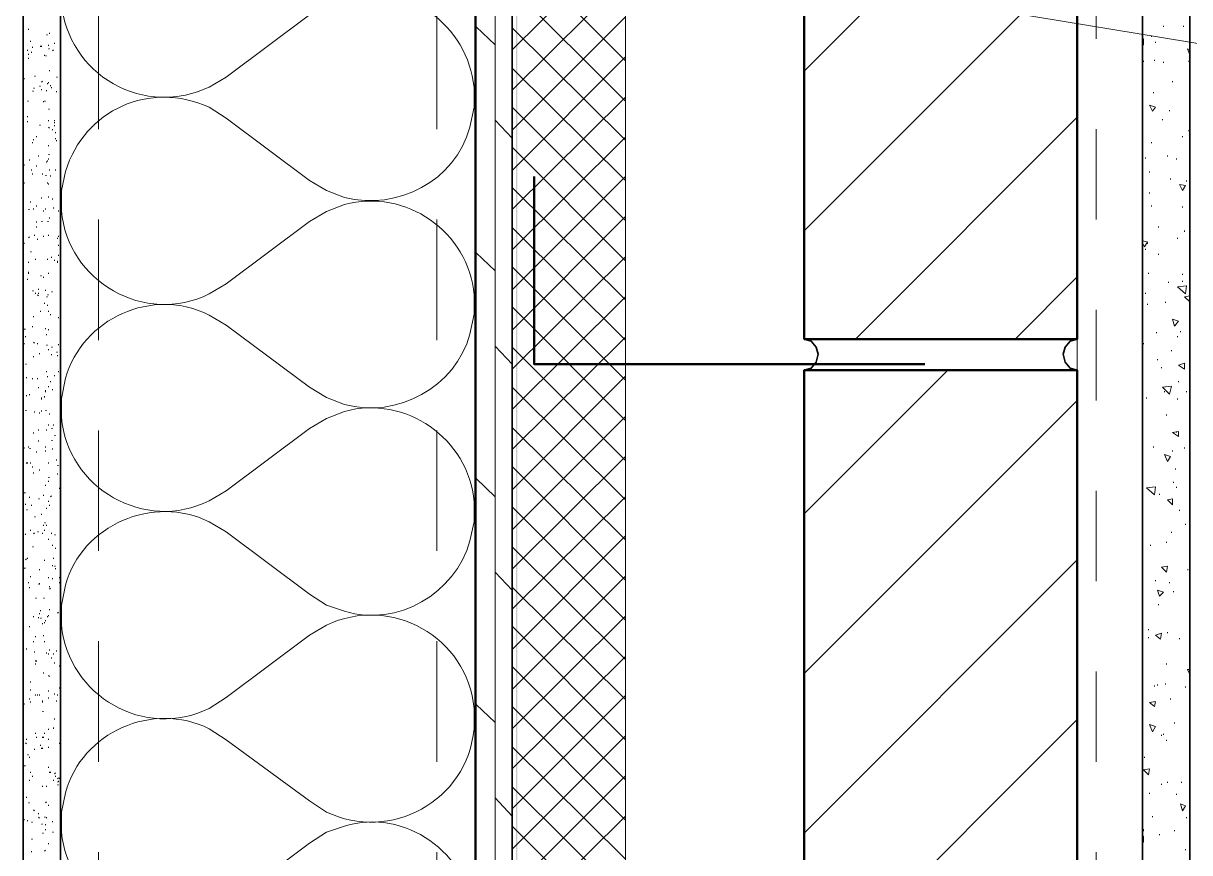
# Model space of a CAD drawing. Header units: inches. Extents: x 5 to 516, y -193 to 129.
# Drawn here: x 77.502 to 78.793, y -185.096 to -184.179 of the extents above; entities that cross this region are included whole.
import ezdxf

# ---------------------------------------------------------------- set-up
doc = ezdxf.new("R2010")
doc.units = ezdxf.units.IN
doc.header["$MEASUREMENT"] = 0
doc.linetypes.add('PDF_IMPORT', pattern=[1, 0.8, -0.2])
doc.layers.add('PDF8_Geometry', color=7, linetype='Continuous')
doc.layers.add('PDF8_Solid Fills', color=7, linetype='Continuous')

msp = doc.modelspace()

# ---------------------------------------------------------------- hatches: boundary and pattern name
at = {"layer": 'PDF8_Solid Fills', "transparency": 33554559}
msp.add_hatch(color=256, dxfattribs=at).paths.add_polyline_path([(78.0487701, -188.5757832), (78.0444044, -188.5757832), (78.0444044, -189.8902278), (78.0488489, -189.8857834), (78.0488487, -171.2291155), (78.0477376, -171.2291155)])

# ---------------------------------------------------------------- linework, layer by layer
at = {"layer": 'PDF8_Geometry', "lineweight": 35}
for points in [[(78.0021816, -189.8957837), (78.0021816, -171.2291155), (78.0432928, -171.2291155), (78.0432928, -189.8957837)], [(77.5021816, -189.854672), (77.5021816, -177.2702266), (77.5432927, -177.2702266), (77.5432927, -189.854672)], [(78.7932923, -180.6046713), (78.7932923, -189.3957831), (78.74107, -189.3957831), (78.74107, -180.6046713)]]:
    msp.add_lwpolyline(points, close=True, dxfattribs=at)
at = {"layer": 'PDF8_Geometry', "lineweight": 15}
for points in [[(78.0032938, -189.8957831), (78.0032938, -171.229115)], [(78.024403, -189.8957831), (78.024403, -171.229115)], [(78.3666248, -184.2313387), (78.6688471, -183.9291165)], [(78.0432922, -184.2080052), (78.1688478, -184.0835607)], [(78.1688483, -184.2202269), (78.0432928, -184.0946714)], [(78.1655163, -184.095783), (81.64885, -184.6691164), (82.14885, -184.6691164)], [(78.3666248, -184.408005), (78.6688471, -184.1057827)], [(78.0432922, -184.2524495), (78.1688478, -184.1280051)], [(78.1688483, -184.2646718), (78.0432928, -184.1391163)], [(78.0432922, -184.2968939), (78.1688478, -184.1713383)], [(77.507739, -184.1846714), (77.507739, -184.1857825)], [(77.5310723, -184.190227), (77.5310723, -184.1891159)], [(78.024403, -184.2024499), (78.0032918, -184.1824499)], [(78.1688483, -184.3080051), (78.0432928, -184.1835606)], [(78.7644023, -184.1824495), (78.7644023, -184.1813384)], [(78.7866281, -184.1824495), (78.7866281, -184.1813384)], [(77.5099612, -184.1991158), (77.5099612, -184.1980048)], [(77.527739, -184.1913381), (77.5288501, -184.1913381)], [(77.5299612, -184.202449), (77.5299612, -184.2035604)], [(77.5366279, -184.201338), (77.5366279, -184.2002269)], [(78.742181, -184.1957829), (78.7410699, -184.1957829)], [(78.742181, -184.1957832), (78.742181, -184.2024499), (78.7410699, -184.2024499)], [(78.7510695, -184.1935602), (78.7510695, -184.1924491)], [(78.7555138, -184.2002272), (78.7555138, -184.1991161)], [(77.5066278, -184.2091157), (77.5066278, -184.2080046)], [(77.507739, -184.2124492), (77.507739, -184.2135602)], [(77.5110723, -184.210227), (77.5110723, -184.2113381)], [(77.5121834, -184.2057825), (77.5121834, -184.2046714)], [(77.5210723, -184.2046714), (77.5210723, -184.2035604)], [(77.5221834, -184.2035604), (77.5221834, -184.2046714)], [(77.5255167, -184.2146713), (77.5255167, -184.2135602)], [(77.5266279, -184.2146713), (77.527739, -184.2146713)], [(77.5310723, -184.2068936), (77.5299612, -184.2068936)], [(77.5355167, -184.2080046), (77.5344056, -184.2091157)], [(78.0432922, -184.3413388), (78.1688478, -184.2157832)], [(78.7932923, -184.2135605), (78.79107, -184.2068939)], [(78.7932923, -184.2080052), (78.79107, -184.2068941)], [(77.507739, -184.2168937), (77.507739, -184.2180048)], [(78.1688483, -184.3524494), (78.0432928, -184.228005)], [(78.742181, -184.221338), (78.742181, -184.2202269)], [(78.7544061, -184.2202269), (78.7544061, -184.2191158)], [(78.7644023, -184.2224491), (78.7644023, -184.2213379)], [(78.7921801, -184.221338), (78.7921801, -184.2202269)], [(77.5032945, -184.240227), (77.5032945, -184.2391159)], [(77.5144056, -184.2368935), (77.5155168, -184.2368935)], [(77.5310723, -184.2313381), (77.5310723, -184.2302268)], [(77.5388501, -184.2380048), (77.5399612, -184.2380048)], [(77.5121834, -184.2535603), (77.5132945, -184.2535603)], [(77.5144056, -184.2502268), (77.5132945, -184.2502268)], [(77.5210723, -184.2480047), (77.5199612, -184.2480047)], [(77.5232945, -184.2424491), (77.5221834, -184.2435602)], [(77.5221834, -184.2524492), (77.5221834, -184.2513379)], [(77.527739, -184.2535603), (77.527739, -184.2524492)], [(77.5288501, -184.2457826), (77.5288501, -184.2446715)], [(77.5299612, -184.2446715), (77.5299612, -184.2435602)], [(77.5321834, -184.2468936), (77.5321834, -184.2480047)], [(77.5332945, -184.2502268), (77.5332945, -184.2491158)], [(77.5388501, -184.2535603), (77.5388501, -184.2546714)], [(78.774403, -184.2435604), (78.774403, -184.2424493)], [(77.5066278, -184.2646713), (77.507739, -184.2646713)], [(77.5244056, -184.2657826), (77.5244056, -184.2646713)], [(77.5266279, -184.2646713), (77.5255167, -184.2646713)], [(78.0432922, -184.3846715), (78.1688478, -184.260227)], [(78.7532939, -184.2557827), (78.7532939, -184.2546716)], [(77.5021834, -184.2791157), (77.5021834, -184.2780046)], [(77.5310723, -184.2735604), (77.5299612, -184.2735604)], [(77.707739, -184.2713383), (77.7266279, -184.2835605), (77.8188501, -184.3524494), (77.837739, -184.3635605), (77.857739, -184.3713383)], [(78.1688483, -184.3968943), (78.0432928, -184.2713388)], [(78.7555138, -184.2713382), (78.7488471, -184.269116)], [(78.755515, -184.271338), (78.7521817, -184.2757825), (78.7488484, -184.2691158)], [(78.771071, -184.2757825), (78.771071, -184.2746714)], [(77.5066278, -184.2824492), (77.5066278, -184.2813381)], [(77.5066278, -184.2868937), (77.5066278, -184.2880048)], [(77.5210723, -184.291338), (77.5199612, -184.291338)], [(77.5299612, -184.2868937), (77.5299612, -184.2857824)], [(77.5366279, -184.2868937), (77.5366279, -184.2857824)], [(77.5366279, -184.2891158), (77.5366279, -184.2880048)], [(77.5366279, -184.291338), (77.5366279, -184.292449)], [(78.0432922, -184.3057824), (78.0244033, -184.2857824)], [(78.4232926, -184.5280046), (78.6688482, -184.2824491)], [(78.7632946, -184.2857832), (78.7632946, -184.2846721)], [(77.5166279, -184.3046713), (77.5166279, -184.3035603)], [(77.5299612, -184.2935604), (77.5310723, -184.2946714)], [(77.5344056, -184.2968936), (77.5344056, -184.2957825)], [(77.537739, -184.3002271), (77.537739, -184.2991157)], [(77.537739, -184.3068935), (77.537739, -184.3057824)], [(78.0432922, -184.4291164), (78.1688478, -184.3046719)], [(78.7855159, -184.3046713), (78.7855159, -184.3035602)], [(78.7921801, -184.2980049), (78.7921801, -184.2968938)], [(77.5121834, -184.311338), (77.5121834, -184.3102269)], [(77.5132945, -184.3080048), (77.5132945, -184.3068935)], [(77.5299612, -184.3146715), (77.5299612, -184.3135601)], [(77.5388501, -184.3091159), (77.5388501, -184.3080048)], [(78.1688483, -184.4413381), (78.0432928, -184.3157825)], [(78.7510695, -184.3113383), (78.7510695, -184.3102272)], [(77.5021834, -184.3235603), (77.5021834, -184.3224492)], [(77.5088501, -184.330227), (77.5088501, -184.3291159)], [(77.5188501, -184.3246714), (77.5188501, -184.3257824)], [(77.527739, -184.3324491), (77.527739, -184.331338)], [(77.5288501, -184.330227), (77.5288501, -184.331338)], [(77.5310723, -184.3235603), (77.5299612, -184.3235603)], [(77.5299612, -184.3291159), (77.5299612, -184.3280048)], [(78.7444054, -184.3280048), (78.7444054, -184.3268937)], [(78.7688466, -184.3257827), (78.7688466, -184.3246716)], [(78.7788473, -184.3291159), (78.7788473, -184.3280048)], [(77.5032945, -184.3346712), (77.5032945, -184.3357826)], [(77.5110723, -184.3402269), (77.5110723, -184.3413379)], [(77.5121834, -184.3457825), (77.5121834, -184.3446714)], [(77.5166279, -184.3368937), (77.5166279, -184.3357826)], [(77.5232945, -184.3457825), (77.5232945, -184.3446714)], [(77.5310723, -184.3413379), (77.5310723, -184.3402269)], [(77.537739, -184.3402269), (77.537739, -184.3413379)], [(77.5488501, -184.3424494), (77.5444056, -184.3635605), (77.5444056, -184.3857828)], [(78.7488496, -184.3435609), (78.7488496, -184.3424498)], [(77.5032945, -184.3557826), (77.5032945, -184.3546713)], [(77.527739, -184.3468935), (77.5266279, -184.3468935)], [(77.5288501, -184.3557826), (77.5288501, -184.3546713)], [(77.5299612, -184.3568937), (77.5299612, -184.3557826)], [(77.5321834, -184.3468935), (77.5321834, -184.3480046)], [(78.0032938, -184.3491162), (78.0021827, -184.346894)], [(78.0432922, -184.4735607), (78.1688478, -184.3480051)], [(78.7721831, -184.3513384), (78.7721831, -184.3502272)], [(78.788848, -184.3580048), (78.7821813, -184.3568936)], [(78.7888493, -184.3580051), (78.7855159, -184.3635606), (78.7821826, -184.356894)], [(78.7899602, -184.3535605), (78.7899602, -184.3524494)], [(77.5299612, -184.3713381), (77.5299612, -184.370227)], [(77.5432945, -184.3680046), (77.5432945, -184.3668936)], [(78.1688483, -184.4846719), (78.0432928, -184.3602275)], [(78.7488496, -184.3668938), (78.7488496, -184.3657827)], [(77.5099612, -184.3768937), (77.5099612, -184.3757824)], [(77.5132945, -184.3846715), (77.5132945, -184.3835604)], [(77.5166279, -184.381338), (77.5166279, -184.3802269)], [(77.5221834, -184.3724492), (77.5221834, -184.3713381)], [(77.5266279, -184.3846715), (77.5266279, -184.3835604)], [(77.5344056, -184.3735602), (77.5344056, -184.3724492)], [(77.5355167, -184.3824491), (77.5355167, -184.3835604)], [(77.857739, -184.3791158), (77.837739, -184.3868936), (77.8188501, -184.3980047)], [(78.7510695, -184.3813383), (78.7510695, -184.3802272)], [(78.7855159, -184.3824493), (78.7855159, -184.3813382)], [(77.507739, -184.3846715), (77.5088501, -184.3846715)], [(77.5244056, -184.3868936), (77.5244056, -184.3857825)], [(77.5310723, -184.3946713), (77.5310723, -184.3935603)], [(77.5410723, -184.3868936), (77.5410723, -184.3857825)], [(78.0432922, -184.518005), (78.1688478, -184.3924495)], [(77.5166279, -184.3991159), (77.5166279, -184.3980048)], [(77.5166279, -184.4046715), (77.5166279, -184.4035602)], [(77.5221834, -184.3980048), (77.5232945, -184.3980048)], [(77.5299612, -184.3980048), (77.5288501, -184.3980048)], [(77.707739, -184.478005), (77.7266279, -184.4668939), (77.8188501, -184.398005)], [(78.1688483, -184.5291163), (78.0432928, -184.4046718)], [(78.7588504, -184.4046718), (78.7588504, -184.4035607)], [(78.7877358, -184.4091161), (78.7877358, -184.4080049)], [(77.5021834, -184.420227), (77.5021834, -184.4213381)], [(77.5032945, -184.4224491), (77.5032945, -184.4213381)], [(77.5088501, -184.4146714), (77.507739, -184.4157825)], [(77.5144056, -184.4135603), (77.5144056, -184.4124493)], [(77.517739, -184.4180046), (77.517739, -184.4168935)], [(77.5244056, -184.4146714), (77.5244056, -184.4135603)], [(77.5299612, -184.4135603), (77.5299612, -184.4124493)], [(77.5399612, -184.4168935), (77.5399612, -184.4157825)], [(77.5410723, -184.4146714), (77.5410723, -184.4135603)], [(78.7466252, -184.4202273), (78.7410697, -184.4191162)], [(78.7466265, -184.4202276), (78.7432932, -184.4257832), (78.7410709, -184.4213387)], [(78.7466252, -184.4224494), (78.7466252, -184.4213383)], [(78.7799595, -184.4168935), (78.7799595, -184.4157824)], [(77.5110723, -184.4313379), (77.5099612, -184.4313379)], [(77.5410723, -184.4246713), (77.5410723, -184.4235602)], [(77.5410723, -184.4346714), (77.5410723, -184.4357825)], [(78.024403, -184.4524499), (78.0032918, -184.4324499)], [(78.7444054, -184.4291164), (78.7444054, -184.4280053)], [(78.7588504, -184.4346717), (78.7588504, -184.4335606)], [(78.7932923, -184.4357828), (78.7932923, -184.4346717)], [(77.507739, -184.4435602), (77.507739, -184.4424492)], [(77.5155168, -184.440227), (77.5155168, -184.439116)], [(77.5288501, -184.440227), (77.5288501, -184.439116)], [(77.5332945, -184.4380046), (77.5332945, -184.4368935)], [(77.5366279, -184.4413381), (77.5366279, -184.440227)], [(77.5399612, -184.4435602), (77.5399612, -184.4424492), (77.5399612, -184.4413381)], [(78.0432922, -184.5613383), (78.1688478, -184.4368939)], [(78.1688483, -184.5735606), (78.0432928, -184.448005)], [(77.507739, -184.4535604), (77.507739, -184.4546715), (77.507739, -184.4557825)], [(77.5210723, -184.4580046), (77.5221834, -184.4580046)], [(77.5244056, -184.4591157), (77.5244056, -184.4602271)], [(77.5299612, -184.4546715), (77.5299612, -184.4557825)], [(78.59996, -184.5280046), (78.6688489, -184.4591157)], [(78.7477374, -184.4557831), (78.7477374, -184.454672)], [(78.7855159, -184.4568941), (78.7855159, -184.455783)], [(77.5066278, -184.4624492), (77.5066278, -184.4613381)], [(77.5188501, -184.4735601), (77.5188501, -184.4724491)], [(77.5266279, -184.4746715), (77.5266279, -184.4735601)], [(78.7699588, -184.4657827), (78.7699588, -184.4646716)], [(78.7899591, -184.4691161), (78.788848, -184.478005), (78.7799591, -184.4702272)], [(78.7899602, -184.4691159), (78.7799602, -184.470227)], [(78.7855159, -184.4646716), (78.7855159, -184.4635605)], [(77.5132945, -184.4746715), (77.5121834, -184.4746715)], [(77.5155168, -184.4780047), (77.5155168, -184.4768936)], [(77.517739, -184.4791158), (77.5188501, -184.4802268)], [(77.5188501, -184.4768936), (77.5188501, -184.4780047)], [(77.5288501, -184.4813382), (77.527739, -184.4813382)], [(77.5299612, -184.4791158), (77.5288501, -184.4791158)], [(77.5344056, -184.4757826), (77.5332945, -184.4757826)], [(77.9966279, -184.5224492), (78.0010723, -184.5002269), (78.0010723, -184.4791158)], [(78.0432922, -184.6057826), (78.1688478, -184.4813382)], [(78.7444054, -184.478005), (78.7444054, -184.4768939)], [(78.7666267, -184.4880051), (78.7666267, -184.486894)], [(78.7932923, -184.4802277), (78.7877367, -184.4813388)], [(78.7932923, -184.4868941), (78.7877367, -184.4813385)], [(78.788848, -184.4824498), (78.788848, -184.4813387)], [(77.5210723, -184.4980047), (77.5210723, -184.4968936)], [(77.5255167, -184.4880048), (77.5255167, -184.4891159)], [(77.5288501, -184.491338), (77.5288501, -184.490227)], [(77.5299612, -184.4968936), (77.5299612, -184.4980047)], [(78.1688483, -184.6180049), (78.0432928, -184.4924494)], [(78.7466252, -184.4902273), (78.7466252, -184.4891161)], [(77.5132945, -184.5035603), (77.5132945, -184.5024493)], [(77.5321834, -184.5013379), (77.5321834, -184.5002269)], [(77.5410723, -184.5035603), (77.5410723, -184.5046714)], [(77.707739, -184.5013381), (77.7266279, -184.5124492), (77.8188501, -184.5813381), (77.837739, -184.5924492), (77.857739, -184.600227)], [(78.7810717, -184.5080054), (78.774405, -184.5057832)], [(78.7810719, -184.5080052), (78.7766274, -184.5135608), (78.7744052, -184.505783)], [(77.5032945, -184.5168937), (77.5044056, -184.5168937)], [(77.5044056, -184.5246714), (77.5044056, -184.5257825)], [(77.5121834, -184.5146713), (77.5121834, -184.5135602)], [(77.5266279, -184.5168937), (77.5266279, -184.5157826)], [(77.527739, -184.5235604), (77.527739, -184.5224493)], [(77.5299612, -184.5168937), (77.5299612, -184.5180048)], [(77.5432945, -184.5191158), (77.5432945, -184.5180048)], [(78.756626, -184.5213382), (78.756626, -184.5202271)], [(78.7799595, -184.5257825), (78.7799595, -184.5246714)], [(78.7832915, -184.5202272), (78.7832915, -184.5191161)], [(77.5032945, -184.5335602), (77.5032945, -184.5324492)], [(77.5132945, -184.5313381), (77.5144056, -184.5324492)], [(77.517739, -184.5335602), (77.517739, -184.5324492)], [(77.5288501, -184.5346713), (77.527739, -184.5346713)], [(77.5332945, -184.5368937), (77.5344056, -184.5368937)], [(77.5410723, -184.5346713), (77.5410723, -184.5335602)], [(77.5432945, -184.5313381), (77.5432945, -184.530227)], [(78.0432922, -184.5557824), (78.0244033, -184.5357824)], [(78.0432922, -184.6502275), (78.1688478, -184.5257831)], [(78.1688483, -184.6624493), (78.0432928, -184.5368937)], [(78.742181, -184.5335605), (78.742181, -184.5324494)], [(77.5132945, -184.5480047), (77.5132945, -184.5468936)], [(77.5199612, -184.5446715), (77.5199612, -184.5435604)], [(77.5299612, -184.5391159), (77.5299612, -184.5402269)], [(77.5332945, -184.5457825), (77.5332945, -184.5446715)], [(77.5388501, -184.5424491), (77.5399612, -184.5424491)], [(77.5399612, -184.5457825), (77.5399612, -184.5468936)], [(78.7577382, -184.5513381), (78.7577382, -184.550227)], [(78.7732908, -184.5413386), (78.7732908, -184.5402274)], [(77.5055167, -184.5557824), (77.5044056, -184.5557824)], [(77.527739, -184.5646715), (77.527739, -184.5635602)], [(77.5410723, -184.5635602), (77.5410723, -184.5646715)], [(78.3666248, -184.721338), (78.5255137, -184.5624491)], [(78.7621824, -184.5602272), (78.7621824, -184.5591161)], [(78.7877358, -184.5546713), (78.7810691, -184.5568936)], [(78.7877358, -184.5546716), (78.7877358, -184.5613383), (78.7810691, -184.5568939)], [(77.5055167, -184.5702268), (77.5055167, -184.5713382)], [(77.5121834, -184.5724492), (77.5121834, -184.5713382)], [(77.517739, -184.5724492), (77.517739, -184.5713382)], [(77.5288501, -184.5702268), (77.5288501, -184.5691158)], [(77.5321834, -184.5757824), (77.5321834, -184.5746714)], [(77.5366279, -184.5680047), (77.5366279, -184.5691158)], [(77.5488501, -184.5713381), (77.5444056, -184.5935603), (77.5444056, -184.6146714)], [(78.0432922, -184.6946713), (78.1688478, -184.5691157)], [(78.7810717, -184.5757827), (78.7810717, -184.5746716)], [(77.5088501, -184.5902269), (77.5088501, -184.5891158)], [(77.5188501, -184.5824491), (77.5188501, -184.5813381)], [(77.5266279, -184.5868937), (77.5266279, -184.5857826), (77.5266279, -184.5846713)], [(77.5299612, -184.5813381), (77.5299612, -184.580227)], [(77.5344056, -184.5846713), (77.5344056, -184.5835602)], [(78.1688483, -184.7057831), (78.0432928, -184.5813386)], [(78.7732908, -184.580227), (78.7632908, -184.5813381)], [(78.7732932, -184.5802272), (78.771071, -184.5891161), (78.7632932, -184.5813383)], [(78.7655145, -184.586894), (78.7655145, -184.5857828)], [(78.7899602, -184.586894), (78.7899602, -184.5857828)], [(77.5055167, -184.5902269), (77.5055167, -184.5913379)], [(77.5221834, -184.5946714), (77.5221834, -184.5935604), (77.5221834, -184.5924493)], [(77.5255167, -184.5924493), (77.5255167, -184.5913379)], [(78.0032938, -184.5991162), (78.0021827, -184.596894)], [(78.3666248, -184.8980054), (78.6688471, -184.5957832)], [(78.745513, -184.5935609), (78.745513, -184.5924498)], [(78.7799595, -184.594672), (78.7799595, -184.5935609)], [(77.5044056, -184.6068937), (77.5055167, -184.6068937)], [(77.5144056, -184.6091158), (77.5144056, -184.6080048)], [(77.5199612, -184.6102269), (77.5199612, -184.6091158)], [(77.5221834, -184.6080048), (77.5221834, -184.6068937)], [(77.527739, -184.6068937), (77.5266279, -184.6068937)], [(77.5310723, -184.611338), (77.5310723, -184.6102269)], [(77.857739, -184.608005), (77.837739, -184.6157828), (77.8188501, -184.6268939)], [(78.0432922, -184.7391162), (78.1688478, -184.6135606)], [(78.7677389, -184.6124496), (78.7677389, -184.6113385)], [(77.5188501, -184.6280048), (77.5188501, -184.6291159)], [(77.527739, -184.6291159), (77.527739, -184.6280048)], [(77.5299612, -184.6235603), (77.5299612, -184.6224492)], [(77.5344056, -184.6268937), (77.5332945, -184.6268937)], [(77.5355167, -184.6224492), (77.5355167, -184.6235603)], [(77.707739, -184.7068936), (77.7266279, -184.6957825), (77.8188501, -184.6268936)], [(78.1688483, -184.7502269), (78.0432928, -184.6257824)], [(77.5132945, -184.6324491), (77.5132945, -184.631338)], [(77.5188501, -184.6413382), (77.5188501, -184.6402268)], [(77.5344056, -184.6402268), (77.5332945, -184.6402268)], [(77.5366279, -184.6346715), (77.537739, -184.6346715)], [(78.7810717, -184.630227), (78.7810717, -184.6357826), (78.774405, -184.6313381)], [(78.7810717, -184.6302272), (78.774405, -184.6313383)], [(78.7788473, -184.6313383), (78.7788473, -184.6302272)], [(77.5032945, -184.6491159), (77.5032945, -184.6480048)], [(77.507739, -184.6480048), (77.507739, -184.6468935)], [(77.5099612, -184.6491159), (77.5088501, -184.6491159)], [(77.5166279, -184.6535602), (77.5166279, -184.6524491)], [(77.5266279, -184.6480048), (77.5266279, -184.6468935)], [(77.5266279, -184.6524491), (77.5266279, -184.651338)], [(77.5344056, -184.650227), (77.5344056, -184.6491159)], [(78.7532939, -184.6480054), (78.7532939, -184.6468943)], [(78.774403, -184.6524497), (78.774403, -184.6513386)], [(78.7877358, -184.6491165), (78.7877358, -184.6480054)], [(77.5055167, -184.6657825), (77.5055167, -184.6646714)], [(77.5066278, -184.6646714), (77.5066278, -184.6657825)], [(77.5099612, -184.6657825), (77.5099612, -184.6646714)], [(77.5299612, -184.6657825), (77.5299612, -184.6646714)], [(77.5388501, -184.6624493), (77.5388501, -184.6613382)], [(78.0432922, -184.7824495), (78.1688478, -184.658005)], [(78.7721799, -184.6580048), (78.7688466, -184.6635603), (78.7655132, -184.6557826)], [(78.7721831, -184.658005), (78.7655165, -184.6557828)], [(77.5121834, -184.670227), (77.5121834, -184.6691159)], [(77.5132945, -184.6768937), (77.5132945, -184.6757826)], [(77.5199612, -184.6735602), (77.5199612, -184.6724491)], [(77.5410723, -184.6680046), (77.5399612, -184.6680046)], [(77.5399612, -184.6780048), (77.5399612, -184.6768937)], [(78.1688483, -184.7946718), (78.0432928, -184.6691162)], [(78.7777396, -184.6724494), (78.7777396, -184.6713383)], [(77.5266279, -184.6902271), (77.5266279, -184.689116)], [(77.5299612, -184.681338), (77.5310723, -184.681338)], [(77.5299612, -184.6857825), (77.5299612, -184.6846714)], [(77.5421834, -184.6924492), (77.5421834, -184.6935603)], [(77.5432945, -184.6868936), (77.5432945, -184.6857825), (77.5432945, -184.6846714)], [(78.024403, -184.7024499), (78.0032918, -184.6824499)], [(78.7555138, -184.6913381), (78.7455138, -184.6924492)], [(78.7555172, -184.6913383), (78.7544061, -184.7002272), (78.7455172, -184.6924494)], [(78.7755152, -184.6868939), (78.7755152, -184.6857827)], [(78.7788473, -184.6924492), (78.7788473, -184.6913381)], [(77.5032945, -184.6980048), (77.5044056, -184.6980048)], [(77.5088501, -184.7035604), (77.5088501, -184.7024491)], [(77.5199612, -184.7046715), (77.5188501, -184.7046715)], [(77.5244056, -184.701338), (77.5244056, -184.7002269)], [(77.5332945, -184.701338), (77.5321834, -184.7024491)], [(78.0432922, -184.8268938), (78.1688478, -184.7024494)], [(78.759958, -184.7002272), (78.759958, -184.6991161)], [(78.774403, -184.7046718), (78.774403, -184.7113384), (78.7688475, -184.7057829)], [(78.774403, -184.704672), (78.7688475, -184.7057831)], [(77.5044056, -184.7113381), (77.5044056, -184.7102271)], [(77.5066278, -184.7168938), (77.5055167, -184.7168938)], [(77.5110723, -184.7124492), (77.5110723, -184.7113381)], [(77.527739, -184.7146713), (77.527739, -184.7157824)], [(77.5299612, -184.7080047), (77.5299612, -184.7068936)], [(77.5310723, -184.7113381), (77.5310723, -184.7124492)], [(77.9966279, -184.7513384), (78.0010723, -184.7302273), (78.0010723, -184.708005)], [(78.1688483, -184.8391161), (78.0432928, -184.7135605)], [(78.7821839, -184.7180048), (78.7821839, -184.7168937)], [(77.5144056, -184.7246715), (77.5155168, -184.7246715)], [(77.5221834, -184.7224491), (77.5221834, -184.721338)], [(77.5266279, -184.7313382), (77.5255167, -184.7313382)], [(77.707739, -184.7302273), (77.7266279, -184.7413384), (77.8188501, -184.8102273), (77.837739, -184.8224495), (77.857739, -184.8291162)], [(77.5044056, -184.7435602), (77.5044056, -184.7446715)], [(77.5099612, -184.740227), (77.5099612, -184.7391159)], [(77.5144056, -184.7424491), (77.5132945, -184.7435602)], [(77.5188501, -184.7413381), (77.517739, -184.7413381)], [(77.5232945, -184.7424491), (77.5232945, -184.7435602)], [(77.5244056, -184.7346714), (77.5244056, -184.7335603)], [(77.5255167, -184.740227), (77.5255167, -184.7391159)], [(77.527739, -184.7346714), (77.527739, -184.7335603)], [(77.5332945, -184.7435602), (77.5332945, -184.7424491)], [(77.537739, -184.7446715), (77.5366279, -184.7446715)], [(78.7732908, -184.7424494), (78.7732908, -184.7413383)], [(78.788848, -184.7335609), (78.788848, -184.7324498)], [(77.5132945, -184.7580046), (77.5121834, -184.7580046)], [(77.5299612, -184.7502269), (77.5299612, -184.7491158)], [(77.5344056, -184.7568936), (77.5344056, -184.7557825)], [(78.0432922, -184.8713387), (78.1688478, -184.7457832)], [(78.1688483, -184.8824494), (78.0432928, -184.7580049)], [(78.7499618, -184.7568938), (78.7499618, -184.7557827)], [(78.7677389, -184.7535606), (78.7677389, -184.7524495)], [(77.5066278, -184.7702269), (77.5066278, -184.771338)], [(77.5355167, -184.771338), (77.5355167, -184.7702269)], [(77.537739, -184.760227), (77.537739, -184.759116)], [(77.5044056, -184.7813381), (77.5032945, -184.7813381)], [(77.5055167, -184.771338), (77.5044056, -184.7724493)], [(77.5199612, -184.7835603), (77.5199612, -184.7824492)], [(77.5255167, -184.7735604), (77.5255167, -184.7724493)], [(77.5344056, -184.7791157), (77.5344056, -184.7780047)], [(77.5366279, -184.7791157), (77.537739, -184.7791157)], [(77.537739, -184.7824492), (77.537739, -184.7813381)], [(78.3666248, -185.0746717), (78.6688471, -184.7724495)], [(78.7688466, -184.7791163), (78.7621799, -184.7802274)], [(78.76885, -184.7791166), (78.7677389, -184.7857832), (78.7621833, -184.7802277)], [(78.7910724, -184.7835605), (78.7910724, -184.7824494)], [(77.5099612, -184.791338), (77.5099612, -184.7902269)], [(77.5299612, -184.791338), (77.5299612, -184.7924491)], [(77.5344056, -184.7935604), (77.5344056, -184.7924491)], [(77.5421834, -184.7924491), (77.5421834, -184.791338)], [(77.5432945, -184.7957826), (77.5432945, -184.7946715)], [(78.0432922, -184.8057824), (78.0244033, -184.7857824)], [(78.0432922, -184.9157825), (78.1688478, -184.7902269)], [(78.7555138, -184.7957828), (78.7555138, -184.7946717)], [(77.507739, -184.7980047), (77.507739, -184.7968936)], [(77.5088501, -184.8035603), (77.5088501, -184.8024492)], [(77.5199612, -184.7980047), (77.5199612, -184.7991158), (77.5188501, -184.7991158)], [(77.5310723, -184.8013382), (77.5310723, -184.8024492)], [(77.5321834, -184.8035603), (77.5310723, -184.8046714)], [(77.5421834, -184.7980047), (77.5421834, -184.7968936)], [(77.5488501, -184.8002273), (77.5444056, -184.8224495), (77.5444056, -184.8446717)], [(78.1688483, -184.9268943), (78.0432928, -184.8024498)], [(78.7644023, -184.8080051), (78.7577356, -184.8057829)], [(78.7644025, -184.8080049), (78.759958, -184.8124494), (78.7577358, -184.8057827)], [(78.771071, -184.798005), (78.771071, -184.7968939)], [(78.7755152, -184.8080051), (78.7755152, -184.806894)], [(77.5155168, -184.8146715), (77.5166279, -184.8146715)], [(77.5255167, -184.8146715), (77.5244056, -184.8146715)], [(78.7588504, -184.8224496), (78.7588504, -184.8213384)], [(77.5132945, -184.8357826), (77.5132945, -184.8346713)], [(77.5199612, -184.8324492), (77.5199612, -184.8313381)], [(77.5210723, -184.8280049), (77.5210723, -184.829116)], [(77.5288501, -184.8346713), (77.5288501, -184.8357826)], [(77.5299612, -184.8335602), (77.5299612, -184.8346713)], [(77.5310723, -184.8280049), (77.5310723, -184.8268935)], [(77.5410723, -184.830227), (77.5399612, -184.8313381)], [(78.0432922, -184.9591163), (78.1688478, -184.8346719)], [(77.5088501, -184.8457825), (77.5088501, -184.8468936)], [(77.5188501, -184.8368937), (77.5188501, -184.8357826)], [(77.5221834, -184.8368937), (77.5210723, -184.8368937)], [(77.5232945, -184.8435604), (77.5232945, -184.8424493)], [(77.5255167, -184.841338), (77.5255167, -184.8424493)], [(77.5266279, -184.8402269), (77.5266279, -184.8391158)], [(77.8377361, -184.8446719), (77.8188472, -184.855783)], [(78.0032938, -184.8491163), (78.0021827, -184.846894)], [(78.1688483, -184.971338), (78.0432928, -184.8457825)], [(77.5155168, -184.8580048), (77.5155168, -184.8568937)], [(77.5244056, -184.8568937), (77.5244056, -184.8557827)], [(77.707739, -184.9368939), (77.7266279, -184.9246717), (77.8188501, -184.8557828)], [(78.7477374, -184.8502273), (78.7477374, -184.8491162)], [(78.7477374, -184.8591159), (78.7477374, -184.8580047)], [(78.7621813, -184.8535603), (78.7610702, -184.8602269), (78.7555147, -184.8557825)], [(78.7621824, -184.8535605), (78.7555158, -184.8557828)], [(78.7688466, -184.8535605), (78.7688466, -184.8524494)], [(78.7821839, -184.8602269), (78.7821839, -184.8591158)], [(77.5055167, -184.8713382), (77.5055167, -184.8702271)], [(77.5132945, -184.8624491), (77.5132945, -184.8635604)], [(77.5144056, -184.8746713), (77.5144056, -184.8735603)], [(77.5255167, -184.8635604), (77.5255167, -184.8624491)], [(77.5310723, -184.8713382), (77.5310723, -184.8724492)], [(77.5388501, -184.8724492), (77.5388501, -184.8735603)], [(77.5155168, -184.8846715), (77.5155168, -184.8835604)], [(77.5155168, -184.8880047), (77.5155168, -184.8868936)], [(77.5166279, -184.8846715), (77.5166279, -184.8835604)], [(77.527739, -184.8757824), (77.527739, -184.8746713)], [(77.5299612, -184.8757824), (77.5299612, -184.8768938)], [(77.5332945, -184.881338), (77.5332945, -184.880227)], [(77.5355167, -184.8757824), (77.5355167, -184.8768938)], [(77.5366279, -184.8857826), (77.5366279, -184.8868936)], [(78.0432922, -185.0035607), (78.1688478, -184.8791162)], [(78.7677389, -184.8880047), (78.7677389, -184.8868936)], [(77.5021834, -184.8935603), (77.5021834, -184.8924493)], [(77.5244056, -184.8980049), (77.5244056, -184.8968935)], [(77.5421834, -184.8902268), (77.5421834, -184.8891158)], [(78.1688483, -185.0157829), (78.0432928, -184.8902274)], [(78.7932923, -184.8935606), (78.79107, -184.8935606)], [(78.7932923, -184.8991165), (78.79107, -184.8935609)], [(77.5099612, -184.9080047), (77.5099612, -184.9068937)], [(77.5299612, -184.900227), (77.5310723, -184.9013381)], [(78.7544061, -184.9124493), (78.7544061, -184.9113382)], [(78.7577382, -184.9113382), (78.7577382, -184.9102271)], [(78.7666267, -184.9102272), (78.7666267, -184.909116)], [(78.788848, -184.9135604), (78.788848, -184.9124492)], [(77.5088501, -184.9257826), (77.5088501, -184.9268937)], [(77.5099612, -184.9157825), (77.5099612, -184.9168936)], [(77.5155168, -184.9224492), (77.5155168, -184.9213381)], [(77.517739, -184.9224492), (77.517739, -184.9213381)], [(77.5199612, -184.9224492), (77.5199612, -184.9213381)], [(77.5299612, -184.9180046), (77.5299612, -184.9168936)], [(77.5299612, -184.9246713), (77.5299612, -184.9257826)], [(77.5366279, -184.9213381), (77.5366279, -184.920227)], [(77.5399612, -184.9224492), (77.5399612, -184.9213381)], [(77.5421834, -184.9146714), (77.5421834, -184.9135603)], [(78.0432922, -185.048005), (78.1688478, -184.9224494)], [(78.7721831, -184.9268943), (78.7721831, -184.9257832)], [(77.5021834, -184.9291158), (77.5021834, -184.9280048)], [(77.5032945, -184.9324493), (77.5032945, -184.931338)], [(77.5099612, -184.9302269), (77.5099612, -184.9291158)], [(77.5232945, -184.9302269), (77.5232945, -184.9291158), (77.5232945, -184.9280048)], [(77.5388501, -184.9291158), (77.5388501, -184.9280048)], [(78.0010694, -184.9580053), (78.0010694, -184.9368941)], [(78.0010723, -184.9591165), (78.0010723, -184.9380053)], [(78.024403, -184.9524499), (78.0032918, -184.9324499)], [(78.1688483, -185.0602273), (78.0432928, -184.9346717)], [(78.7555138, -184.9291164), (78.7488471, -184.9302275)], [(78.7555172, -184.9291162), (78.7544061, -184.9346717), (78.7488505, -184.9302273)], [(77.5244056, -184.9402271), (77.5232945, -184.9402271)], [(77.5366279, -184.9480048), (77.5366279, -184.9491159)], [(78.4232926, -185.1946714), (78.6688482, -184.9491158)], [(77.5155168, -184.9646714), (77.5155168, -184.9635603)], [(77.5255167, -184.9646714), (77.5255167, -184.9635603)], [(77.5299612, -184.9602271), (77.5299612, -184.9591158)], [(77.5355167, -184.9591158), (77.5355167, -184.9580047)], [(77.707739, -184.9591165), (77.7266279, -184.9713387), (77.8188501, -185.0391165), (77.837739, -185.0513387)], [(78.7555138, -184.9568942), (78.7488471, -184.954672)], [(78.755515, -184.956894), (78.7521817, -184.9624495), (78.7488484, -184.9546717)], [(78.7766274, -184.953561), (78.7766274, -184.9524499)], [(77.5044056, -184.9746715), (77.5055167, -184.9757826)], [(77.5055167, -184.970227), (77.5055167, -184.9713381)], [(77.5166279, -184.9680049), (77.5166279, -184.9691159)], [(77.5210723, -184.9780047), (77.5210723, -184.9768937)], [(77.5232945, -184.9691159), (77.5232945, -184.9680049)], [(77.5244056, -184.9680049), (77.5244056, -184.9691159)], [(77.5299612, -184.970227), (77.5299612, -184.9713381)], [(77.5421834, -184.9757826), (77.5421834, -184.9746715)], [(77.5432945, -184.9668938), (77.5432945, -184.9657824)], [(78.0432922, -185.0924499), (78.1688478, -184.9668943)], [(78.7621824, -184.9668938), (78.7621824, -184.9657827)], [(78.7644023, -184.9657827), (78.7644023, -184.9646716)], [(78.7677389, -184.9724491), (78.7677389, -184.971338)], [(77.507739, -184.9880049), (77.5066278, -184.9880049)], [(77.5088501, -184.9913381), (77.5088501, -184.990227)], [(77.5144056, -184.9813382), (77.5144056, -184.9824493)], [(77.5221834, -184.9813382), (77.5221834, -184.9802269)], [(77.5232945, -184.9813382), (77.5232945, -184.9802269)], [(77.5299612, -184.9802269), (77.5299612, -184.9791158)], [(78.1688483, -185.1035606), (78.0432928, -184.9791161)], [(78.7432932, -184.9913384), (78.7432932, -184.9902273)], [(77.5032945, -185.0002269), (77.5044056, -185.0002269)], [(77.5299612, -185.0024493), (77.5299612, -185.001338)], [(77.5088501, -185.0168937), (77.5088501, -185.0157827)], [(77.5099612, -185.0080046), (77.5099612, -185.0068936)], [(77.5121834, -185.0113381), (77.5121834, -185.0124492)], [(77.5310723, -185.0080046), (77.5310723, -185.0068936)], [(77.5321834, -185.0068936), (77.5321834, -185.0080046)], [(77.5355167, -185.0168937), (77.5355167, -185.0157827)], [(77.537739, -185.0080046), (77.5366279, -185.009116)], [(77.537739, -185.0124492), (77.537739, -185.0113381)], [(77.5410723, -185.0135602), (77.5399612, -185.0146713)], [(77.5421834, -185.0146713), (77.5421834, -185.0135602)], [(78.0432922, -185.1368937), (78.1688478, -185.0113381)], [(78.7488485, -185.0035609), (78.7477374, -185.0102276), (78.7421819, -185.0046721)], [(78.7488496, -185.0035607), (78.742183, -185.0046718)], [(77.5232945, -185.0235604), (77.5232945, -185.0224493)], [(77.527739, -185.0235604), (77.527739, -185.0224493)], [(77.5399612, -185.0180048), (77.5410723, -185.0180048), (77.5410723, -185.0168937)], [(77.5399612, -185.021338), (77.5410723, -185.021338)], [(78.1688483, -185.1480055), (78.0432928, -185.023561)], [(78.7621824, -185.0213383), (78.7621824, -185.0202272)], [(78.7688466, -185.0191161), (78.7688466, -185.018005)], [(78.7844037, -185.0191161), (78.7844037, -185.018005)], [(77.5055167, -185.0346714), (77.5055167, -185.0357824)], [(77.5088501, -185.041338), (77.507739, -185.041338)], [(77.527739, -185.040227), (77.5266279, -185.041338)], [(78.0432922, -185.0557825), (78.0244033, -185.0357825)], [(78.7488496, -185.0313384), (78.7488496, -185.0302273)], [(78.7788473, -185.0324495), (78.7788473, -185.0313384)], [(77.5132945, -185.0491158), (77.5144056, -185.0502271)], [(77.5188501, -185.0524492), (77.5188501, -185.0535603)], [(77.5299612, -185.0446715), (77.5299612, -185.0435604)], [(78.788848, -185.0446718), (78.7832925, -185.0424496)], [(78.7888493, -185.0446716), (78.7855159, -185.0502271), (78.7832937, -185.0424493)], [(77.5032945, -185.060227), (77.5032945, -185.0591159)], [(77.5066278, -185.0613381), (77.5066278, -185.060227)], [(77.5121834, -185.0624491), (77.5110723, -185.0624491)], [(77.5188501, -185.0568935), (77.5199612, -185.0580049)], [(77.5232945, -185.0646715), (77.5221834, -185.0646715)], [(77.5255167, -185.0568935), (77.5266279, -185.0568935)], [(77.5266279, -185.0657826), (77.5266279, -185.0646715)], [(77.527739, -185.0580049), (77.527739, -185.0568935)], [(77.5344056, -185.0624491), (77.5344056, -185.0613381)], [(78.0432922, -185.1802275), (78.1688478, -185.055783)], [(78.1688483, -185.1924492), (78.0432928, -185.0668937)], [(78.7521817, -185.0568941), (78.7521817, -185.055783)], [(78.7899602, -185.0580051), (78.7899602, -185.056894)], [(77.5244056, -185.0746714), (77.5232945, -185.0746714)], [(77.5266279, -185.0713382), (77.5266279, -185.0702269)], [(77.5355167, -185.0735604), (77.5344056, -185.0735604)], [(78.742181, -185.0780049), (78.7410699, -185.0780049)], [(78.742181, -185.0780052), (78.742181, -185.0846719), (78.7410699, -185.0846719)], [(78.742181, -185.0713385), (78.742181, -185.0702274)], [(78.742181, -185.0724496), (78.742181, -185.0713385)], [(78.759958, -185.0768938), (78.759958, -185.0757827)], [(78.7766274, -185.0724496), (78.7766274, -185.0713385)], [(77.5121834, -185.0813381), (77.5110723, -185.0813381)], [(77.5266279, -185.0935604), (77.5255167, -185.0946715)], [(77.5299612, -185.0868937), (77.5299612, -185.0857826)], [(78.788848, -185.093561), (78.788848, -185.0924498)], [(78.7932923, -185.0846719), (78.7932923, -185.0835608)], [(77.5110723, -185.0957825), (77.5110723, -185.0946715)]]:
    msp.add_lwpolyline(points, dxfattribs=at)
for points in [[(78.1688483, -189.8957837), (78.1688483, -175.9368932), (78.0432928, -175.9368932), (78.0432928, -189.8957837)], [(78.7410688, -189.3957831), (78.7410688, -180.6046713), (78.6688466, -180.6046713), (78.6688466, -189.3957831)]]:
    msp.add_lwpolyline(points, close=True, dxfattribs=at)
at = {"layer": 'PDF8_Geometry', "linetype": 'PDF_IMPORT', "lineweight": 15, "ltscale": 0.166667}
for points in [[(77.5855149, -189.8957831), (77.5855149, -177.3124488)], [(77.9599589, -189.8957831), (77.9599589, -177.3124488)]]:
    msp.add_lwpolyline(points, dxfattribs=at)
at = {"layer": 'PDF8_Geometry', "linetype": 'PDF_IMPORT', "lineweight": 15, "ltscale": 0.084444}
msp.add_lwpolyline([(78.6899575, -189.3957831), (78.6899575, -180.604671)], dxfattribs=at)
at = {"layer": 'PDF8_Geometry', "lineweight": 50}
for points in [[(78.3666248, -184.5280049), (78.3666248, -183.8957827), (78.6688471, -183.8957827), (78.6688471, -184.5280049)], [(78.3666248, -185.1946716), (78.3666248, -184.5624494), (78.6688471, -184.5624494), (78.6688471, -185.1946716)]]:
    msp.add_lwpolyline(points, close=True, dxfattribs=at)
at = {"layer": 'PDF8_Geometry', "lineweight": 15}
for points in [[(77.5488501, -184.1135608), (77.5444056, -184.1346719), (77.5444056, -184.1568942, 0.521662756), (77.707739, -184.2491164), (77.7266279, -184.2380053), (77.8188501, -184.1691161), (77.837739, -184.1568939), (77.857739, -184.1491161, -0.457818154), (78.0010723, -184.2491161), (78.0010723, -184.2713383), (77.9966279, -184.2935605)], [(77.5488501, -185.0302276), (77.5444056, -185.0513387), (77.5444056, -185.0735609, 0.521590209), (77.707739, -185.1657831), (77.7266279, -185.154672), (77.8188501, -185.0857828), (77.837739, -185.0735606), (77.857739, -185.0668939)]]:
    msp.add_lwpolyline(points, format="xyb", dxfattribs=at)
at = {"layer": 'PDF8_Geometry', "lineweight": 50}
msp.add_lwpolyline([(78.4999618, -184.5557824), (78.0677396, -184.5557824), (78.0677396, -184.3480046)], dxfattribs=at)
at = {"layer": 'PDF8_Geometry', "lineweight": 35}
for points in [[(78.3666248, -184.5624494), (78.3744026, -184.5602272), (78.3799582, -184.5535605), (78.3821804, -184.5446716), (78.3799582, -184.5368938), (78.3744026, -184.5302271), (78.3666248, -184.5280049)], [(78.6688484, -184.5280046), (78.6610706, -184.5302269), (78.655515, -184.5368935), (78.6532928, -184.5446713), (78.655515, -184.5535602), (78.6610706, -184.5602269), (78.6688484, -184.5624491)]]:
    msp.add_lwpolyline(points, dxfattribs=at)
at = {"layer": 'PDF8_Geometry', "lineweight": 15}
for points in [[(77.707739, -184.2713383), (77.6423501, -184.2415605), (77.5698501, -184.274079), (77.5488501, -184.3424494)], [(77.857739, -184.3713383), (77.9171464, -184.3859124), (77.9797205, -184.3533383), (77.9966279, -184.2935605)], [(78.0010723, -184.4791158), (77.9953501, -184.4091899), (77.9251649, -184.3606158), (77.857739, -184.3791158)], [(77.5444056, -184.3857828), (77.5507575, -184.4642087), (77.6373501, -184.5135605), (77.707739, -184.478005)], [(77.707739, -184.5013381), (77.6454982, -184.4698195), (77.5674612, -184.5050418), (77.5488501, -184.5713381)], [(77.857739, -184.600227), (77.915776, -184.6165973), (77.9807205, -184.580801), (77.9966279, -184.5224492)], [(78.0010723, -184.708005), (77.9953501, -184.6380791), (77.9251649, -184.589505), (77.857739, -184.608005)], [(77.5444056, -184.6146714), (77.5507575, -184.6930973), (77.6373501, -184.7424492), (77.707739, -184.7068936)], [(77.707739, -184.7302273), (77.6467945, -184.6995606), (77.5667205, -184.7336717), (77.5488501, -184.8002273)], [(77.857739, -184.8291162), (77.9165908, -184.8473013), (77.9800723, -184.8096532), (77.9966279, -184.7513384)], [(78.0010694, -184.9368941), (77.994088, -184.8573201), (77.9087917, -184.8104682), (77.8377361, -184.8446719)], [(77.5444056, -184.8446717), (77.5519612, -184.9229865), (77.6367575, -184.9717088), (77.707739, -184.9368939)], [(77.707739, -184.9591165), (77.6455538, -184.9283942), (77.5669797, -184.9625979), (77.5488501, -185.0302276)], [(77.837739, -185.0513387), (77.9082575, -185.0851535), (77.9937946, -185.0395424), (78.0010723, -184.9591165)], [(78.0010723, -185.1657828), (77.9948316, -185.0969495), (77.924702, -185.046468), (77.857739, -185.0668939)]]:
    msp.add_open_spline(points, degree=3, dxfattribs=at)
at = {"layer": 'PDF8_Solid Fills', "lineweight": 15, "transparency": 33554559}
msp.add_solid([(78.0477365, -171.2291155), (78.0488476, -189.8957837), (78.0477365, -189.8957837)], dxfattribs=at)

doc.saveas('drawing.dxf')
